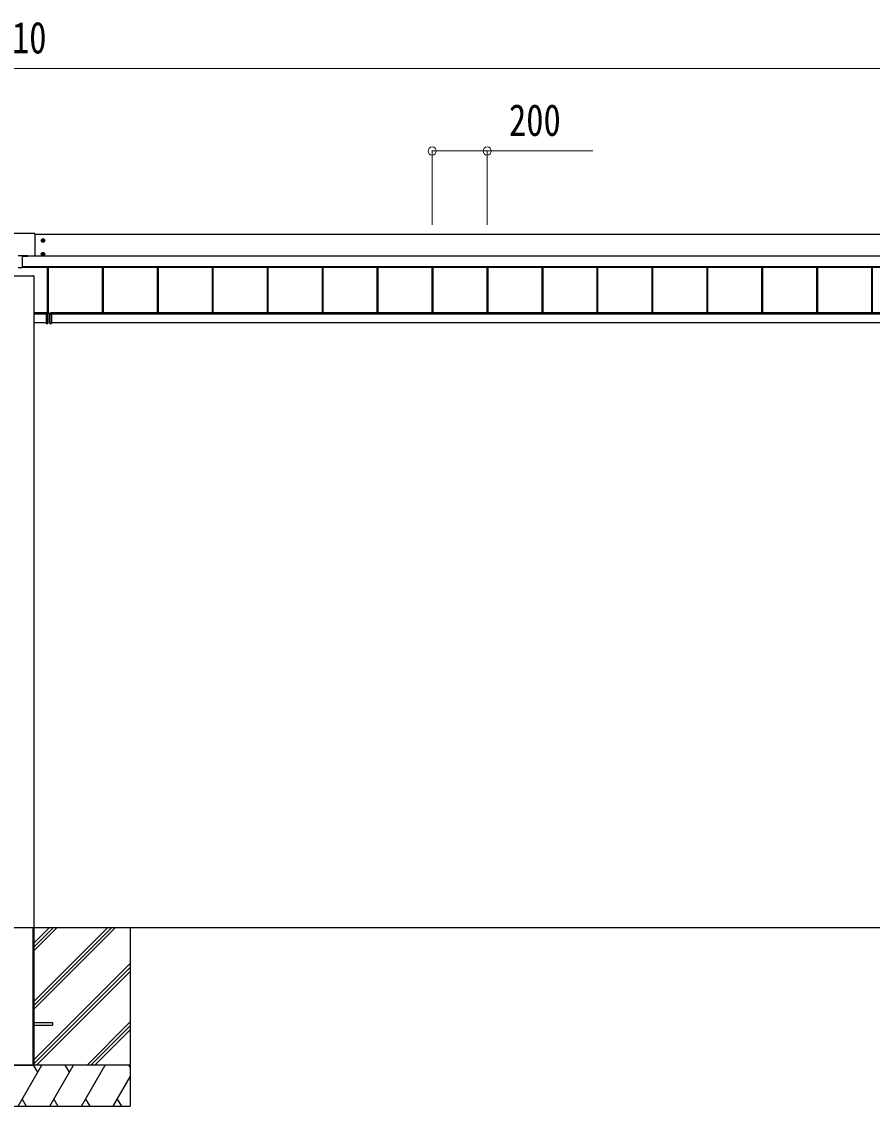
# Model space of a CAD drawing. Units: millimetres, scale not verified. Extents: x -14718 to 14718, y -10396 to 10396.
# Drawn here: x -6503 to -3407, y -8107 to -4162 of the extents above; entities that cross this region are included whole.
import ezdxf
from ezdxf.enums import TextEntityAlignment as Align

# ---------------------------------------------------------------- set-up
doc = ezdxf.new("R2010")
doc.units = ezdxf.units.MM
doc.header["$LTSCALE"] = 50
doc.layers.add('0-4_YKK_A1', color=4, linetype='Continuous')
doc.layers.add('0-5_YKK_D', color=6, linetype='Continuous', lineweight=18)
doc.styles.add('ＭＳ ゴシック', font='')
doc.styles.get('ＭＳ ゴシック').set_extended_font_data('MS Gothic')

msp = doc.modelspace()

# ---------------------------------------------------------------- linework, layer by layer
at = {"layer": '0-4_YKK_A1'}
for p, q in [((-6456.43, -4931.95), (-6560.43, -4931.95)), ((-6455.43, -4932.95), (-6455.43, -5014.6)), ((-1361.43, -4936.17), (-6455.43, -4936.17)), ((-6432.68, -4957.91), (-6418.18, -4957.91)), ((-6427.71, -4957.15), (-6428.43, -4957.15)), ((-6425.43, -4965.16), (-6425.43, -4950.66)), ((-6423.15, -4958.67), (-6422.43, -4958.67)), ((-6432.68, -5007.88), (-6418.18, -5007.88)), ((-6427.71, -5007.12), (-6428.43, -5007.12)), ((-6425.43, -5015.13), (-6425.43, -5000.63)), ((-6423.15, -5008.64), (-6422.43, -5008.64)), ((-6515.93, -5012.1), (-6500.93, -5012.1)), ((-6500.93, -5012.1), (-6500.93, -5057.25)), ((-6500.93, -5012.28), (-6481.93, -5012.28)), ((-6500.93, -5014.28), (-6481.93, -5014.28)), ((-1209.93, -5014.6), (-6500.93, -5014.6)), ((-1209.93, -5015.08), (-6500.93, -5015.08)), ((-6481.93, -5014.6), (-6481.93, -5012.28)), ((-6558.13, -5086.6), (-6458.73, -5086.6)), ((-6500.93, -5057.25), (-6515.93, -5057.25)), ((-1209.93, -5054.06), (-6500.93, -5054.06)), ((-1209.93, -5054.58), (-6500.93, -5054.58)), ((-6500.93, -5054.72), (-1209.93, -5054.72)), ((-1209.93, -5054.72), (-6500.93, -5054.72)), ((-6462.43, -5086.52), (-6462.43, -5086.6)), ((-6460.93, -5086.51), (-6461.93, -5086.51)), ((-6461.93, -5086.51), (-6461.93, -5086.6)), ((-6460.93, -5086.31), (-6460.93, -5086.6)), ((-6460.63, -5086.3), (-6458.73, -5086.3)), ((-6460.63, -5086.3), (-6460.63, -5086.6)), ((-6458.73, -5086.3), (-6458.73, -5086.6)), ((-6458.73, -5086.6), (-6458.43, -5086.6)), ((-6458.43, -5086.31), (-6458.43, -5086.6)), ((-6458.43, -5086.6), (-6458.43, -7453.3)), ((-6409.93, -5054.72), (-6409.93, -5222.51)), ((-6409.53, -5054.72), (-6409.53, -5222.51)), ((-6406.93, -5054.72), (-6406.93, -5222.51)), ((-6209.93, -5054.72), (-6209.93, -5220.94)), ((-6207.33, -5054.72), (-6207.33, -5220.94)), ((-6206.93, -5054.72), (-6206.93, -5220.94)), ((-6009.93, -5054.72), (-6009.93, -5220.94)), ((-6007.33, -5054.72), (-6007.33, -5220.94)), ((-6006.93, -5054.72), (-6006.93, -5220.94)), ((-5809.93, -5054.72), (-5809.93, -5220.94)), ((-5807.33, -5054.72), (-5807.33, -5220.94)), ((-5806.93, -5054.72), (-5806.93, -5220.94)), ((-5609.93, -5054.72), (-5609.93, -5220.94)), ((-5607.33, -5054.72), (-5607.33, -5220.94)), ((-5606.93, -5054.72), (-5606.93, -5220.94)), ((-5409.93, -5054.72), (-5409.93, -5220.94)), ((-5407.33, -5054.72), (-5407.33, -5220.94)), ((-5406.93, -5054.72), (-5406.93, -5220.94)), ((-5209.93, -5054.72), (-5209.93, -5220.94)), ((-5207.33, -5054.72), (-5207.33, -5220.94)), ((-5206.93, -5054.72), (-5206.93, -5220.94)), ((-5009.93, -5054.72), (-5009.93, -5220.94)), ((-5007.33, -5054.72), (-5007.33, -5220.94)), ((-5006.93, -5054.72), (-5006.93, -5220.94)), ((-4809.93, -5054.72), (-4809.93, -5220.94)), ((-4807.33, -5054.72), (-4807.33, -5220.94)), ((-4806.93, -5054.72), (-4806.93, -5220.94)), ((-4609.93, -5054.72), (-4609.93, -5220.94)), ((-4607.33, -5054.72), (-4607.33, -5220.94)), ((-4606.93, -5054.72), (-4606.93, -5220.94)), ((-4409.93, -5054.72), (-4409.93, -5220.94)), ((-4407.33, -5054.72), (-4407.33, -5220.94)), ((-4406.93, -5054.72), (-4406.93, -5220.94)), ((-4209.93, -5054.72), (-4209.93, -5220.94)), ((-4207.33, -5054.72), (-4207.33, -5220.94)), ((-4206.93, -5054.72), (-4206.93, -5220.94)), ((-4009.93, -5054.72), (-4009.93, -5220.94)), ((-4009.93, -5054.72), (-4009.93, -5220.94)), ((-4009.93, -5054.72), (-4009.93, -5220.94)), ((-4009.93, -5054.72), (-4009.93, -5220.94)), ((-4007.33, -5054.72), (-4007.33, -5220.94)), ((-4007.33, -5054.72), (-4007.33, -5220.94)), ((-4007.33, -5054.72), (-4007.33, -5220.94)), ((-4007.33, -5054.72), (-4007.33, -5220.94)), ((-4006.93, -5054.72), (-4006.93, -5220.94)), ((-4006.93, -5054.72), (-4006.93, -5220.94)), ((-4006.93, -5054.72), (-4006.93, -5220.94)), ((-4006.93, -5054.72), (-4006.93, -5220.94)), ((-3809.93, -5054.72), (-3809.93, -5220.94)), ((-3809.93, -5054.72), (-3809.93, -5220.94)), ((-3809.93, -5054.72), (-3809.93, -5220.94)), ((-3809.93, -5054.72), (-3809.93, -5220.94)), ((-3807.33, -5054.72), (-3807.33, -5220.94)), ((-3807.33, -5054.72), (-3807.33, -5220.94)), ((-3807.33, -5054.72), (-3807.33, -5220.94)), ((-3807.33, -5054.72), (-3807.33, -5220.94)), ((-3806.93, -5054.72), (-3806.93, -5220.94)), ((-3806.93, -5054.72), (-3806.93, -5220.94)), ((-3806.93, -5054.72), (-3806.93, -5220.94)), ((-3806.93, -5054.72), (-3806.93, -5220.94)), ((-3609.93, -5054.72), (-3609.93, -5220.94)), ((-3609.93, -5054.72), (-3609.93, -5220.94)), ((-3609.93, -5054.72), (-3609.93, -5220.94)), ((-3609.93, -5054.72), (-3609.93, -5220.94)), ((-3607.33, -5054.72), (-3607.33, -5220.94)), ((-3607.33, -5054.72), (-3607.33, -5220.94)), ((-3607.33, -5054.72), (-3607.33, -5220.94)), ((-3607.33, -5054.72), (-3607.33, -5220.94)), ((-3606.93, -5054.72), (-3606.93, -5220.94)), ((-3606.93, -5054.72), (-3606.93, -5220.94)), ((-3606.93, -5054.72), (-3606.93, -5220.94)), ((-3606.93, -5054.72), (-3606.93, -5220.94)), ((-3409.93, -5054.72), (-3409.93, -5220.94)), ((-3407.33, -5054.72), (-3407.33, -5220.94)), ((-6410.43, -5220.94), (-6458.43, -5220.94)), ((-6410.43, -5222.95), (-6458.43, -5222.95)), ((-6414.43, -5225.82), (-6458.43, -5225.82)), ((-6414.43, -5225.58), (-6414.43, -5225.78)), ((-6408.71, -5225.59), (-6414.43, -5225.58)), ((-6414.43, -5226.08), (-6408.23, -5226.09)), ((-6410.43, -5220.94), (-6410.43, -5225.58)), ((-6410.43, -5222.51), (-6398.43, -5222.51)), ((-6408.71, -5223.01), (-6408.71, -5225.59)), ((-6408.71, -5223.01), (-6408.43, -5223.01)), ((-6408.71, -5225.59), (-6408.43, -5225.59)), ((-6408.23, -5225.79), (-6408.23, -5225.79)), ((-6408.21, -5222.51), (-6407.93, -5222.51)), ((-6408.21, -5226.09), (-6407.93, -5226.09)), ((-6407.93, -5226.09), (-6407.93, -5222.51)), ((-6407.93, -5259.17), (-6407.93, -5226.09)), ((-6400.93, -5226.09), (-6400.93, -5222.51)), ((-6400.65, -5222.51), (-6400.93, -5222.51)), ((-6400.93, -5259.17), (-6400.93, -5226.09)), ((-6400.65, -5226.09), (-6400.93, -5226.09)), ((-6400.63, -5225.79), (-6400.63, -5225.79)), ((-6394.43, -5226.08), (-6400.63, -5226.09)), ((-6400.15, -5223.01), (-6400.43, -5223.01)), ((-6400.15, -5225.59), (-6400.43, -5225.59)), ((-6400.15, -5223.01), (-6400.15, -5225.59)), ((-6400.15, -5225.59), (-6394.43, -5225.58)), ((-1358.43, -5220.94), (-6398.43, -5220.94)), ((-6398.43, -5220.94), (-6398.43, -5225.58)), ((-1358.43, -5222.95), (-6398.43, -5222.95)), ((-6394.43, -5225.58), (-6394.43, -5225.78)), ((-1358.43, -5225.82), (-6394.43, -5225.82)), ((-6414.43, -5257.3), (-6457.58, -5257.3)), ((-6414.43, -5259.85), (-6408.21, -5259.47)), ((-6414.43, -5259.55), (-6414.43, -5259.85)), ((-6407.93, -5259.17), (-6408.21, -5259.17)), ((-6400.93, -5259.17), (-6400.65, -5259.17)), ((-6394.43, -5259.85), (-6400.65, -5259.47)), ((-1359.28, -5257.3), (-6394.43, -5257.3)), ((-6394.43, -5259.55), (-6394.43, -5259.85)), ((-6458.43, -7453.3), (-6458.43, -7957.3)), ((-11658.43, -7457.3), (-808.43, -7457.3)), ((-6558.13, -7457.3), (-6458.73, -7457.3)), ((-6462.43, -7457.3), (-6462.43, -7957.3)), ((-6460.93, -7457.3), (-6460.93, -7957.3)), ((-6458.43, -7457.3), (-6458.43, -7957.3)), ((-6458.43, -7542.3), (-6373.43, -7457.3)), ((-6458.43, -7528.15), (-6387.57, -7457.3)), ((-6458.43, -7514.01), (-6401.72, -7457.3)), ((-6458.43, -7754.43), (-6161.34, -7457.34)), ((-6458.43, -7740.28), (-6175.48, -7457.34)), ((-6458.43, -7726.14), (-6189.62, -7457.34)), ((-6108.43, -7457.3), (-6108.43, -8107.3)), ((-6458.43, -7938.27), (-6108.43, -7588.28)), ((-6458.43, -7952.41), (-6108.43, -7602.42)), ((-6449.17, -7957.3), (-6108.43, -7616.56)), ((-6458.43, -7802.8), (-6390.93, -7802.8)), ((-6458.43, -7811.8), (-6390.93, -7811.8)), ((-6390.93, -7802.8), (-6390.93, -7811.8)), ((-6265.32, -7957.3), (-6108.43, -7800.41)), ((-6251.18, -7957.3), (-6108.43, -7814.55)), ((-6237.04, -7957.3), (-6108.43, -7828.69)), ((-6108.43, -7957.3), (-6908.43, -7957.3)), ((-6108.43, -7957.3), (-6908.43, -7957.3)), ((-6558.43, -7957.3), (-6458.43, -7957.3)), ((-6516.44, -8107.3), (-6429.84, -7957.3)), ((-6444.84, -7983.28), (-6459.84, -7957.3)), ((-6400.97, -8107.3), (-6314.37, -7957.3)), ((-6329.37, -7983.28), (-6344.37, -7957.3)), ((-6285.5, -8107.3), (-6198.9, -7957.3)), ((-6108.43, -7965.96), (-6113.43, -7957.3)), ((-6170.03, -8107.3), (-6108.43, -8000.6)), ((-6501.44, -8081.32), (-6486.44, -8107.3)), ((-6385.98, -8081.32), (-6370.98, -8107.3)), ((-6270.5, -8081.32), (-6255.51, -8107.3)), ((-6155.03, -8081.32), (-6140.04, -8107.3)), ((-6908.43, -8107.3), (-6108.43, -8107.3))]:
    msp.add_line(p, q, dxfattribs=at)
for points in [[(-6425.43, -4952.13), (-6430.43, -4955.02), (-6430.43, -4960.79), (-6425.43, -4963.68), (-6420.43, -4960.79), (-6420.43, -4955.02)], [(-6425.43, -5002.1), (-6430.43, -5004.99), (-6430.43, -5010.76), (-6425.43, -5013.65), (-6420.43, -5010.76), (-6420.43, -5004.99)]]:
    msp.add_lwpolyline(points, close=True, dxfattribs=at)
for points in [[(-6428.43, -4957.15), (-6428.43, -4958.67), (-6427.71, -4958.67)], [(-6424.67, -4955.63), (-6424.67, -4954.91), (-6426.19, -4954.91), (-6426.19, -4955.63)], [(-6426.19, -4960.19), (-6426.19, -4960.91), (-6424.67, -4960.91), (-6424.67, -4960.19)], [(-6422.43, -4958.67), (-6422.43, -4957.15), (-6423.15, -4957.15)], [(-6428.43, -5007.12), (-6428.43, -5008.64), (-6427.71, -5008.64)], [(-6424.67, -5005.6), (-6424.67, -5004.88), (-6426.19, -5004.88), (-6426.19, -5005.6)], [(-6426.19, -5010.16), (-6426.19, -5010.88), (-6424.67, -5010.88), (-6424.67, -5010.16)], [(-6422.43, -5008.64), (-6422.43, -5007.12), (-6423.15, -5007.12)], [(-6408.25, -5225.79), (-6414.43, -5225.78), (-6414.43, -5226.08), (-6414.43, -5259.55)], [(-6408.21, -5226.09), (-6408.21, -5259.17), (-6414.43, -5259.55)], [(-6408.43, -5225.61), (-6408.43, -5225.59), (-6408.43, -5223.01)], [(-6408.23, -5225.79), (-6408.23, -5225.79), (-6408.24, -5225.79)], [(-6400.65, -5226.09), (-6400.65, -5259.17), (-6394.43, -5259.55)], [(-6400.63, -5225.79), (-6400.63, -5225.79), (-6400.62, -5225.79)], [(-6400.61, -5225.79), (-6394.43, -5225.78), (-6394.43, -5226.08), (-6394.43, -5259.55)], [(-6400.43, -5225.61), (-6400.43, -5225.59), (-6400.43, -5223.01)], [(-6558.13, -7457.3), (-6458.73, -7457.3), (-6458.43, -7457.3)]]:
    msp.add_lwpolyline(points, dxfattribs=at)
for centre, radius in [((-6425.43, -4957.91), 6.25), ((-6425.43, -4957.91), 5), ((-6425.43, -5007.88), 6.25), ((-6425.43, -5007.88), 5)]:
    msp.add_circle(centre, radius, dxfattribs=at)
for centre, radius, start, end in [((-6456.43, -4932.95), 1, 0.01746, 90.01745), ((-6425.43, -4957.91), 5.58, 153.74848, 206.25152), ((-6425.43, -4957.91), 5.58, 93.74848, 146.25152), ((-6425.43, -4957.91), 5.58, 213.74848, 266.25152), ((-6427.71, -4955.63), 1.52, 270, 0), ((-6427.71, -4960.19), 1.52, 0, 90), ((-6425.43, -4957.91), 5.58, 33.74848, 86.25152), ((-6425.43, -4957.91), 5.58, 273.74848, 326.25152), ((-6423.15, -4955.63), 1.52, 180, 270), ((-6423.15, -4960.19), 1.52, 90, 180), ((-6425.43, -4957.91), 5.58, 333.74848, 26.25152), ((-6425.43, -5007.88), 5.58, 153.74848, 206.25152), ((-6425.43, -5007.88), 5.58, 93.74848, 146.25152), ((-6427.71, -5005.6), 1.52, 270, 0), ((-6427.71, -5010.16), 1.52, 0, 90), ((-6425.43, -5007.88), 5.58, 33.74848, 86.25152), ((-6423.15, -5005.6), 1.52, 180, 270), ((-6423.15, -5010.16), 1.52, 90, 180), ((-6425.43, -5007.88), 5.58, 333.74848, 26.25152), ((-6425.43, -5007.88), 5.58, 213.74848, 266.25152), ((-6425.43, -5007.88), 5.58, 273.74848, 326.25152), ((-6408.64, -5227.58), 1.98, 83.79926, 91.95127), ((-6408.25, -5226.09), 0.3, 87.77338, 89.77816), ((-6408.25, -5225.93), 0.141, 85.77463, 89.9759), ((-6409.48, -5226.01), 1.25, 356.45735, 10.27369), ((-6409.44, -5225.97), 1.21, 354.17006, 8.37745), ((-6409.56, -5222.57), 1.35, 350.09675, 2.91202), ((-6408.23, -5222.51), 0.3, 269.98255, 359.98254), ((-6408.23, -5226.09), 0.3, 0, 89.87763), ((-6409.43, -5226.01), 1.22, 356.27163, 10.47203), ((-6400.63, -5222.51), 0.3, 180.01746, 270.01745), ((-6400.63, -5226.09), 0.3, 90.12237, 180), ((-6399.44, -5226.01), 1.22, 169.52797, 183.72837), ((-6399.3, -5222.57), 1.35, 177.08798, 189.90325), ((-6399.38, -5226.01), 1.25, 169.72631, 183.54265), ((-6399.42, -5225.97), 1.21, 171.62255, 185.82994), ((-6400.61, -5226.09), 0.3, 90.22184, 92.22662), ((-6400.61, -5225.93), 0.141, 90.0241, 94.22537), ((-6400.22, -5227.58), 1.98, 88.04873, 96.20074), ((-6408.23, -5259.17), 0.3, 273.5, 0), ((-6409.44, -5259.32), 1.24, 353.06854, 6.93146), ((-6400.63, -5259.17), 0.3, 180, 266.5), ((-6399.42, -5259.32), 1.24, 173.06854, 186.93146)]:
    msp.add_arc(centre, radius, start, end, dxfattribs=at)
for centre, major_axis, ratio, start_param, end_param in [((-6461.93, -5086.52), (0.5, 0), 0.034921, 1.5707963, 3.1415927), ((-6460.63, -5086.31), (0.3, 0), 0.034921, 1.5707963, 3.1415927), ((-6458.73, -5086.31), (0.3, 0), 0.034921, 6.2831853, 7.8539816), ((-6408.21, -5223.01), (-0.301, 0.4), 0.997782, 5.6362522, 7.2070486), ((-6408.73, -5225.59), (-0.001, 0.2), 0.09157, 4.6769241, 4.7117655), ((-6408.23, -5225.59), (0.482, 0.007), 0.414889, 3.1353871, 4.6694768), ((-6408.23, -5223.01), (-0.108, 0.169), 0.994155, 5.7105836, 7.28138), ((-6408.23, -5225.59), (0.145, 0.15), 0.921201, 2.3804184, 3.9145081), ((-6408.21, -5225.59), (-0.301, 0.4), 0.997782, 2.4579529, 2.4946596), ((-6400.65, -5223.01), (0.301, 0.4), 0.997782, 5.3593221, 6.9301184), ((-6400.65, -5225.59), (0.301, 0.4), 0.997782, 3.7885257, 3.8252324), ((-6400.63, -5223.01), (0.108, 0.169), 0.994155, 5.2849907, 6.855787), ((-6400.63, -5225.59), (-0.145, 0.15), 0.921201, 2.3686772, 3.9027669), ((-6400.63, -5225.59), (-0.482, 0.007), 0.414889, 1.6137085, 3.1477982), ((-6400.13, -5225.59), (0.001, 0.2), 0.09157, 1.5714198, 1.6062613)]:
    msp.add_ellipse(centre, major_axis=major_axis, ratio=ratio, start_param=start_param, end_param=end_param, dxfattribs=at)
at = {"layer": '0-5_YKK_D'}
for p, q in [((-11638.43, -4331.95), (-1378.43, -4331.95)), ((-5009.06, -4901.01), (-5009.06, -4630.95)), ((-4809.06, -4901.01), (-4809.06, -4630.95))]:
    msp.add_line(p, q, dxfattribs=at)
msp.add_lwpolyline([(-5009.06, -4631.95), (-4809.06, -4631.95), (-4423.96, -4631.95)], dxfattribs=at)
for centre in [(-5009.06, -4631.95), (-4809.06, -4631.95)]:
    msp.add_circle(centre, 14.88, dxfattribs=at)

# ---------------------------------------------------------------- texts
at = {"layer": '0-5_YKK_D', "style": 'ＭＳ ゴシック', "width": 0.8}
for s, p in [('D=10610', (-6852.83, -4311.95)), ('200', (-4729.56, -4611.95))]:
    msp.add_text(s, height=115.5, dxfattribs=at).set_placement(p, align=Align.BOTTOM_LEFT)

doc.saveas('drawing.dxf')
